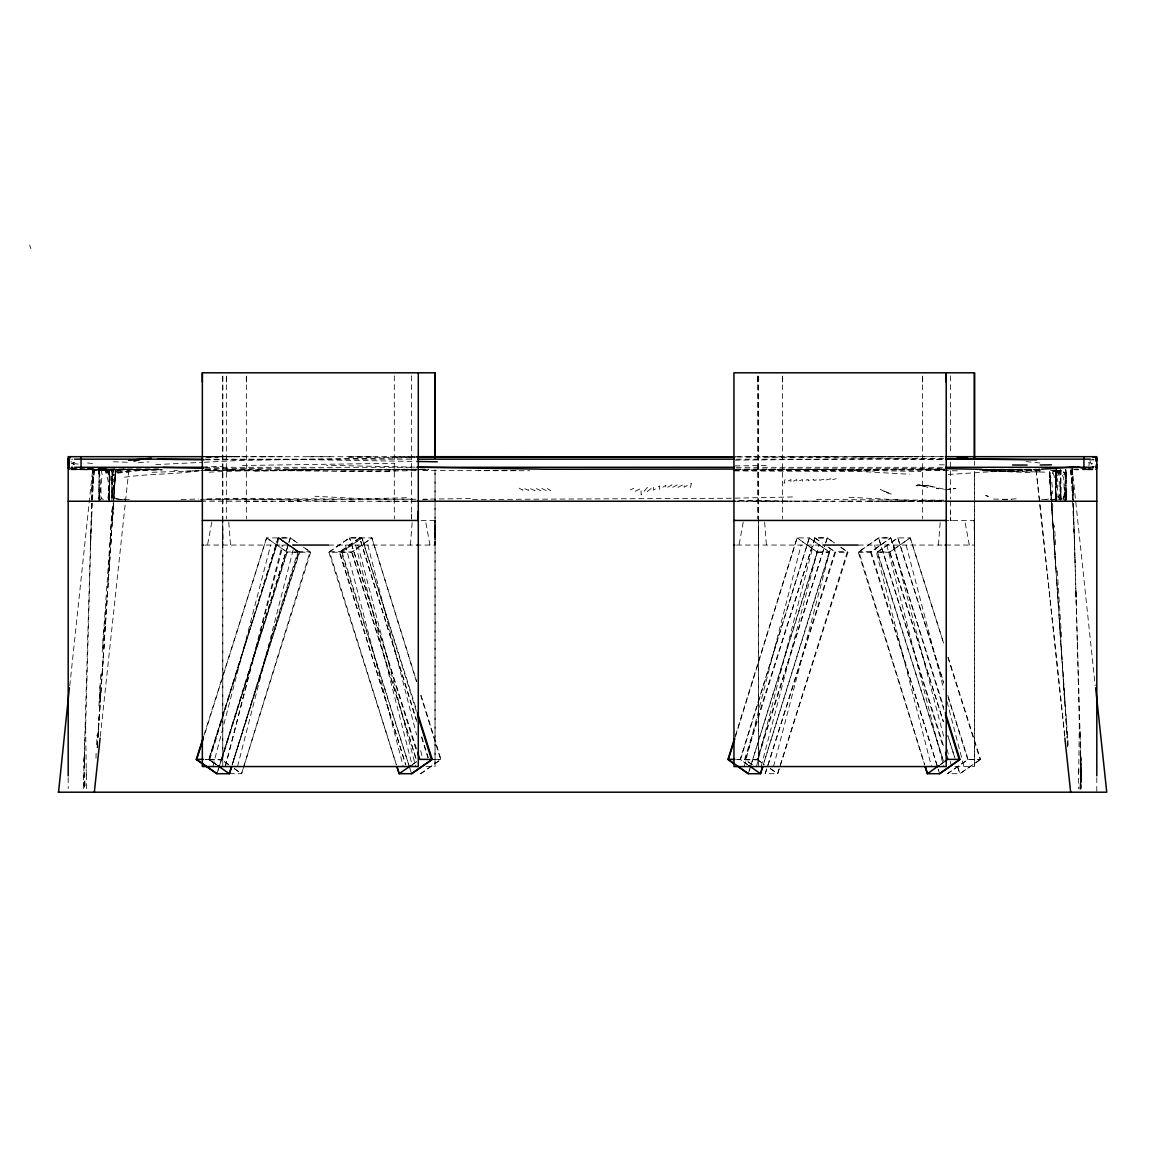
<?xml version="1.0" encoding="UTF-8"?>
<svg xmlns="http://www.w3.org/2000/svg" width="1165" height="1165" viewBox="0 0 1165 1165"><rect width="100%" height="100%" fill="white"/><g stroke="black" fill="none" stroke-linecap="round" stroke-linejoin="round"><path stroke-width="0.75" stroke-dasharray="5 3.75" d="M99.04 493.45L99.04 501.168L99.054 497.266M99.054 485.776L99.389 469.786L111.607 469.786L99.462 468.971M99.578 469.786L102.156 469.801L99.345 469.786L99.054 473.907L99.258 469.786L99.054 473.937L99.069 469.786L110.864 469.786M109.306 497.95L109.321 494.164L109.292 500.003L109.306 485.63M109.306 480.897L109.277 470.791L107.544 469.786M109.233 496.8L109.306 491.892L108.796 501.241C105.695 493.144 117.665 466.714 101.632 469.772L108.957 470.092L109.306 473.019L107.195 469.786L100.03 469.801L104.602 469.815M109.321 472.568L108.199 470.063L99.855 469.786L109.292 471.505L107.195 469.786L93.564 469.844L92.181 485.994M111.869 495.897L111.898 476.558L115.641 473.383L146.106 469.786M222.763 766.555L222.763 523.405M222.763 521.585L222.763 375.873M226.345 382.033L226.345 375.873M246.339 382.033L246.339 375.873M411.449 518.92L411.449 511.231M425.968 766.555L435.04 766.555L435.04 470.776M757.527 382.033L757.527 375.873M758.517 766.555L758.517 523.405M758.517 521.585L758.517 375.873M782.516 382.033L782.516 375.873M922.636 382.033L922.636 375.873M951.98 520.449L950.48 520.449L950.48 511.231M950.189 761.269L951.572 766.555L974.464 766.555L974.464 472.597M1055.694 478.611L1056.102 473.514L1055.694 482.048L1055.941 470.412L1055.679 484.232L1055.927 470.005M1056.189 470.034L1055.679 482.907M1060.82 498.955L1060.82 487.014M85.657 729.465L85.657 725.984M85.511 469.32L123.767 469.728L95.486 469.495L105.156 469.859L109.306 474.65L107.195 469.786L109.292 472.859L109.175 470.31L102.374 469.786L106.146 469.801C109.335 469.146 109.728 475.291 109.16 470.383L107.267 469.786L109.306 476.077M113.762 499.246L115.335 472.116L115.16 475.597M328.574 545.06L435.04 545.06L435.04 520.449L420.026 520.449M858.328 545.06L974.464 545.06L974.464 520.449L947.232 520.449M1065.946 491.965L1065.96 488.892L1065.684 500.804M109.321 470.747L109.306 473.019L108.709 469.801L107.18 469.786L109.277 471.927L108.36 469.801L109.292 471.956L104.136 469.815L108.403 470.034L104.865 469.801L109.321 470.747L101.719 469.801L109.277 471.228L109.292 473.354L109.088 471.082L109.306 474.912M222.806 532.769L222.763 545.06L222.763 520.449M1080.101 734.678L1080.275 756.973M109.306 473.82L109.321 472.32L105.986 472.815L107.763 471.199L99.433 469.786L99.04 470.645L99.316 469.786L102.039 469.844M1055.694 475.699L1055.956 470.427L1055.679 491.863M1065.96 476.776L1065.902 474.17L1065.946 483.096M1055.679 480.009L1055.708 476.674M1065.844 472.495L1065.786 470.485M1065.96 486.082L1065.96 485.208M1065.946 491.703L1065.509 500.804L1065.946 492.271L1065.917 499.246M1065.96 491.31L1065.844 499.8M99.2 500.965L101.515 498.722L99.433 469.786L99.04 479.004M115.306 476.019L115.364 472.335M1055.796 471.315L1056.568 469.786M1065.902 498.969L1065.96 491.397M114.68 482.456L114.738 478.757M758.663 532.755L758.517 545.06L758.517 520.449M1055.752 474.213L1056.189 470.121L1055.708 476.325M1065.917 498.198L1065.946 493.785L1065.902 499.61M96.011 758.342L96.127 751.381M1065.902 496.028L1065.946 492.271M115.917 471.65L120.578 470.296L113.456 471.097L111.898 473.951L111.884 480.242L112.554 475M1055.694 477.169L1055.898 470.238M1055.781 471.548L1055.752 474.068M1078.775 769.526L1078.295 788.705M1065.873 499.552L1065.931 495.926L1065.96 499.829M1078.717 772.934L1079.314 724.528M84.142 761.007L84.361 753.42L84.972 789.215M109.204 497.004L109.306 492.314M84.681 743.707L84.594 766.206M86.647 682.734L86.72 679.544M91.729 503.498L91.263 522.459M91.787 501.474L92.385 480.446M99.098 470.835L99.404 469.786L99.069 472.407L99.04 470.31M1056.262 469.786L1055.738 473.733L1055.971 471.912M1080.756 756.9L1080.028 789.244L1081.353 779.429L1080.669 754.017M84.259 756.799L83.938 767.619M83.807 772.672L84.797 789.113M91.38 518.323L85.627 727.572L86.341 774.856M84.768 740.489L84.856 737.27M90.637 538.696L90.724 535.245M103.758 469.786L108.127 469.946L109.306 473.383L109.306 471.432L106.918 469.786L108.738 470.107L109.292 473.296L108.957 470.092L108.243 469.786L109.292 473.645L109.321 470.966L106.976 469.874M109.16 493.479L109.292 489.14L107.792 499.872M1063.412 496.319L1063.077 499.858M83.327 788.574L91.744 500.571M91.773 499.377L92.632 469.786M103.583 469.815L102.214 469.786L108.025 469.888L109.262 472.233C106.408 468.578 90.535 469.976 107.806 469.786L109.277 471.621L109.277 470.791L108.199 470.063L109.292 473.383L104.34 469.786L82.817 469.612M91.773 499.203L91.889 495.751M92.006 491.499L92.472 479.077L92.283 482.703M1055.694 476.587L1055.767 474.301L1055.723 478.757L1056.306 473.529M1056.64 469.786L1055.723 473.791L1055.869 470.412L1055.723 473.791L1055.898 471.825M1064.519 501.125L1065.888 496.683M1065.815 498.926L1065.902 496.348M105.753 619.518L105.301 626.362M113.34 485.587L111.942 498.038L111.986 490.232L113.005 498.387M96.637 744.697L97.001 735.057M1055.694 478.669L1056.48 473.791L1055.796 475.917M90.52 542.526L92.355 503.062M1080.654 782.589L1080.261 740.634M1081.105 782.749L1081.105 769.497M1055.825 470.835L1055.738 472.946L1055.869 470.442M92.501 499.887L93.637 477.577M1065.931 494.339L1065.087 500.775M93.287 483.504L94.19 469.786M100.088 685.573L99.316 699.422M1056.393 481.873L1056.655 475.072L1056.393 477.286M100.773 674.477L98.923 706.223M1055.694 476.966L1055.825 474.606M115.335 474.854L114.942 481.465M1055.796 474.927L1055.883 470.325L1055.767 472.116M112.306 520.784L112.495 517.537M1064.504 497.499L1063.703 478.072L1060.267 470.442M115.32 475.204L114.403 488.732M115.131 478.495L115.335 475.058M112.335 520.216L113.005 509.891M109.321 495.751L108.986 499.625M97.205 747.464L97.627 740.503M97.802 737.838L100.641 691.864M108.199 581.816L111.563 513.386L113.165 502.916M113.107 509.018L113.413 504.139M113.544 502.042L115.524 469.786M100.365 696.087L100.569 692.898M99.083 719.97L99.316 716.3M102.331 671.186L102.52 668.171M102.768 664.487L103.234 657.351M108.986 571.083L109.19 567.85M109.656 560.831L109.874 557.627M110.194 552.691L110.398 549.662M112.568 517.056L112.787 513.692M97.219 747.843L97.7 740.634M115.714 469.786L97.86 738.304L98.078 734.999M112.641 516.08L112.874 512.44M109.321 496.115L109.088 499.537L109.321 496.465M97.671 741.013L97.248 747.551M97.918 737.46L99.564 712.66M99.753 709.849L113.398 504.518M98.282 731.897L98.501 728.591M99.054 720.247L99.535 713.184M100.438 699.451L100.86 693.219M101.661 676.967L101.879 673.778M106 613.256L106.219 610.081M109.146 567.239L109.379 563.802M110.733 544.099L111.199 537.254M113.515 502.814L112.757 514.173L113.122 507.853M114.447 488.834L113.515 499.377M114.636 485.849L114.84 482.863M103.19 658.036L103.394 655.079M103.831 648.483L104.034 645.512M107.515 592.242L102.476 647.492M938.466 545.06L940.199 522.211M102.185 652.225L112.597 504.605M113.267 506.367L113.442 503.877M410.415 545.06L412.162 522.211M92.37 480.796L93.651 469.786M1051.849 482.164L1052.694 493.771M114.199 491.79L113.34 501.372M1055.796 473.369L1055.883 471.432M1065.669 500.513L1065.888 498.183M1055.694 490.217L1055.854 499.916M1055.723 472.597L1055.941 470.427M1059.131 486.46L1059.451 478.902M1061.694 499.435L1061.839 498.096M1055.738 472.772L1055.956 470.762M69.798 685.69L92.821 468.141M100.336 736.309L128.907 469.451L123.534 468.84M1056.786 499.96L1056.539 493.844L1058.315 497.499L1056.932 482.747M92.516 485.062L92.093 488.776L94.467 470.136L93.579 469.859L100.51 469.786L99.782 469.786M108.563 499.392L108.389 481.99L105.418 470.616M1059.072 475.524L1059.742 470.442M1080.086 789.215L1081.295 776.021M1088.867 466L1089.421 462.316L1086.188 463.859M112.583 492.373L115.044 479.834L111.185 469.786M1055.796 471.985L1056.378 470.762M743.212 522.211L739.032 545.06M1050 480.592L1050.218 472.276L1049.607 474.621M211.782 522.211L207.516 545.06M112.626 490.756L111.884 496.508L112.714 499.057M112.379 484.727L111.913 478.99L113.456 471.097L112.932 472.932M1065.058 494.615L1065.058 473.878L1061.635 470.194L1056.364 475.815L1057.937 481.757M690.394 487.494L691.369 483.388L684.161 487.174L684.277 484.145L678.059 487.32L678.03 484.436L671.957 487.742L671.928 484.786L665.841 488.441L665.827 485.324L659.696 489.271L659.696 485.951L653.55 490.159L653.565 486.621L647.405 491.426L647.39 487.407L641.158 494.892L640.954 488.499L634.881 491.441L633.673 488.31L630.28 489.912M1063.776 499.173L1064.65 487.014M99.04 470.82L99.36 469.786M225.311 766.555L282.192 545.06M237.529 766.555L293.959 546.822M744.246 766.555L801.127 545.06M756.449 766.555L813.33 545.06M212.831 766.555L270.688 545.06M225.253 766.555L283.11 545.06M761.124 766.555L818.98 545.06M773.545 766.555L830.936 546.822M785.094 479.499L784.016 483.271L790.948 479.543L790.846 482.368L796.787 479.587L796.758 481.8L802.554 479.572L802.496 481.291L808.248 479.412L808.175 480.868L813.913 479.252L813.854 480.533L819.592 479.092L819.534 480.257L825.257 478.932L825.199 480.155L830.922 478.786L830.572 480.373L836.135 478.626M1055.708 493.712L1057.106 499.931L1055.708 493.581L1055.883 497.382L1055.694 486.591M216.705 764.793L209.656 759.857L278.129 537.939L290.318 537.939L297.599 543.021M228.893 764.793L221.845 759.857L290.318 537.939L266.581 537.91L204.268 735.377M216.311 764.502L209.074 759.376L278.158 537.88L297.876 551.759L232.068 765.012L299.638 552.239L279.003 537.88L208.724 759.376L205.171 759.376M229.403 773.677L241.592 773.677L310.065 551.759L304.429 547.812M735.29 737.11L797.078 537.91L809.296 537.88L829.276 551.992L763.192 765.041L829.582 552.239L809.296 537.88L740.197 759.376L747.449 764.502M747.639 764.648L740.503 759.624L809.267 537.91M749.386 770.24L817.087 551.992L797.078 537.91L735.566 735.144M228.515 764.502L221.277 759.376L290.362 537.88L297.366 542.875M303.395 547.113L310.647 552.239L241.548 773.72L234.311 768.594M748.294 773.72L817.379 552.239L797.093 537.88M752.357 764.793L745.192 759.857L814.845 537.939L827.252 537.939L834.664 543.021M745.192 759.857L757.585 759.857L825.068 544.871M825.621 543.138L827.252 537.939L834.417 542.875M770.269 768.594L777.638 773.72L847.931 552.239L835.509 552.239L765.23 773.72L777.667 773.677L847.334 551.759L834.941 551.759L765.274 773.677L762.405 771.696M205.477 759.624L209.016 759.624L278.974 537.91L299.332 551.992L232.097 765.041L298.444 552.239L278.158 537.88M218.059 770.24L286.925 551.992L299.332 551.992M203.992 735.144L266.596 537.88L287.231 552.239L310.647 552.239M216.938 773.72L287.231 552.239M751.964 764.502L744.595 759.376L814.874 537.88L827.296 537.88L824.543 546.545M744.595 759.376L757.002 759.376L823.99 548.264M1050.393 499.479L1059.669 499.45L1060.747 472.772L1057.616 470.281L1060.747 472.772M72.099 466.146L71.764 468.461M1050.743 490.742L1049.956 479.834L1053.815 469.786M1056.67 471.767L1055.927 473.441L1059.058 470.136L1056.699 471.709M1051.762 500.732L1058.606 496.974L1060.791 492.533L1060.47 483.184M1064.825 499.508L1065.349 498.562M1091.401 464.253L1092.508 463.364M1060.718 470.121L1060.121 471.068M1058.33 471.082L1058.446 473.543L1054.689 470.019L1058.33 471.082L1059.393 470.194L1058.271 471.01L1054.136 470.5M416.502 681.671L371.897 537.91L349.529 537.88L329.491 551.759L396.42 765.012L328.894 552.239L351.612 552.239L371.883 537.88L416.691 681.51M421.002 695.345L440.982 759.376L420.696 773.72L417.187 773.706M943.81 709.572L890.846 537.939L878.658 537.939L858.911 551.759L924.719 765.012L858.343 552.239L878.614 537.88L890.817 537.88L943.723 707.461M858.343 552.239L870.532 552.239L890.817 537.88L871.114 551.759L858.911 551.759M940.461 764.502L943.359 762.449M416.662 721.514L359.708 537.91L339.408 552.239L405.799 765.07L339.699 551.992L359.708 537.91L416.356 719.577M339.699 551.992L351.903 551.992L371.897 537.91M420.667 773.706L440.676 759.624L420.798 695.534M940.082 764.793L947.145 759.857M328.894 552.239L349.529 537.88L361.966 537.939L416.298 709.194M416.386 711.305L361.966 537.939L341.301 552.239L410.488 770.269M412.439 764.502L416.866 761.415M877.187 552.239L897.822 537.88L910.244 537.91L943.723 643.444L910.244 537.91L889.885 551.992L877.493 551.992L943.621 761.575L877.187 552.239L889.594 552.239L910.229 537.88M947.465 773.72L968.1 759.376L980.508 759.376L948.121 657.278M947.961 657.424L980.202 759.624L967.809 759.624L947.451 773.706L959.873 773.72L980.508 759.376M1092.61 467.092L1093.833 466.233L1088.736 467.631M877.493 551.992L897.836 537.91L943.388 681.51M980.202 759.624L959.858 773.706L957.12 765.041L959.873 773.72M329.491 551.759L341.884 551.759L361.966 537.939M412.06 764.793L419.225 759.857M1094.226 466.277L1091.663 467.806L1093.615 467.966M1085.431 469.364L1093.586 468.898M1056.364 475.815L1058.548 474.752M1063.674 474.475L1065.058 473.878M117.621 470.878L120.097 469.888L151.916 469.786M116.442 472.742L130.655 470.573L161.964 469.99M106.248 471.184L109.175 470.31L109.248 471.665L107.85 469.786L94.467 470.136M124.553 477.242C150.096 473.383 176.439 474.81 202.026 470.15M1045.573 499.581L1048.587 499.057M121.044 499.698L111.869 497.368L121.044 499.698L126.33 498.809M1089.654 460.204L1093.964 459.622L1091.066 463.67L1090.12 461.369M944.611 489.722L955.883 488.543L948.863 489.213L950.305 489.052M1064.664 736.309L1036.093 469.451L1039.675 469.044M1036.384 472.131L1039.966 471.723M209.161 472.175C270.178 468.927 331.341 472.087 392.416 471.621M155.804 464.602L202.55 462.345M948.237 474.519L990.964 471.723L1040.432 470.587M138.446 462.651L148.989 461.908M158.746 468.854L100.525 468.913M173.978 470.573L177.473 470.369M205.797 470.675L246.558 469.786M200.759 470.602L428.822 469.641M205.579 469.976L216.341 469.786M205.623 469.976L216.253 469.786M181.128 499.508L198.793 499.028M1002.424 499.465L1017.526 498.809M406.469 497.717L364.252 498.853L315.001 496.261M1041.743 499.523L1049.17 499.188M192.327 470.908L199.069 470.616M152.134 472.276L199.026 470.835M321.074 469.786L253.271 471.184M204.326 462.272L242.655 460.306L415.221 457.612M202.564 467.092L222.049 466.364M72.172 463.16L74.312 464.587L71.56 463.189L78.23 464.121M792.52 496.96L734.664 498.154M71.385 468.315L88.613 469.597L83.21 469.48M1088.125 469.175L1092.828 469.044L1086.29 469.306M185.483 471.155L192.254 470.995M100.714 469.786L109.175 470.31L109.292 473.456L106.146 469.801L109.306 475.262L109.277 471.388L108.025 469.888L105.797 469.801L109.292 471.825L108.199 470.063M260.072 469.786L226.156 470.136M1087.062 469.32L1090.323 469.262L1087.527 469.291M731.314 498.241L469.757 499.508M242.509 465.476L394.935 463.277M470.442 498.591L422.866 499.188M1087.877 469.233L1092.275 469.16M93.564 469.844L97.642 469.786M1073.635 469.495L1077.902 469.437M96.637 469.655L89.239 469.568L109.641 469.67L87.462 469.437M415.992 470.66L388.862 471.024M1075.382 469.262L1078.353 469.218M735.13 460.131L878.483 458.762L942.776 459.418M420.303 469.16L428.749 469.058M735.028 465.898L768.885 465.49M341.462 471.068L395.678 470.951M1086.188 469.335L1091.998 469.262M200.846 499.887L416.08 499.217L266.843 498.737L200.73 499.668M416.924 469.204L285.542 469.757M422.779 470.587L529.638 470.747M735.858 469.044L944.48 468.65M982.445 469.786L1037.476 470.849M102.214 469.786L104.282 469.786L101.384 469.786M98.078 468.927L108.957 469.451L98.574 468.913M100.758 469.801L104.559 469.786L99.083 469.786L99.04 501.241M856.071 469.48L944.465 468.971M416.997 501.154L395.736 501.241M127.247 462.228L112.466 461.719M99.229 469.641L103.612 469.626M516.066 470.369L478.728 470.34M1074.276 469.189L1077.596 469.189M203.394 456.738L239.742 456.709L203.54 456.724M308.405 456.753L330.117 456.724M395.285 456.767L417.216 456.738L203.001 456.68M206.176 457.408L218.19 457.379M746.139 456.753L768.041 456.724M205.754 459.825L304.4 459.622L415.148 461.442M789.477 469.597L832.829 469.568M982.095 469.306L1039.879 469.233M768.784 469.728L877.143 469.757M898.055 469.772L918.879 469.743M944.072 469.772L939.121 469.728M1040.534 469.728L995.347 469.772M244.577 501.241L272.741 501.241M378.319 501.227L392.387 501.198M814.553 501.227L834.591 501.227M841.276 501.241L847.945 501.227M944.043 501.11L921.049 501.139M927.588 501.241L943.898 501.314M934.184 501.241L940.781 501.227M265.664 456.724L204.516 456.709M349.165 456.724L371.402 456.709M791.778 456.724L944.087 456.738M854.629 456.738L918.268 456.738L880.9 456.724M736.076 456.738L944.145 456.68M261.062 456.724L282.847 456.724M737.62 456.928L944.262 458.733M769.162 456.84L791.195 456.811M348.597 457.248L415.162 457.248M71.604 459.17L73.016 459.17M204.822 459.17L414.143 459.17M736.295 459.17L943.796 459.17M1091.984 459.17L1093.396 459.17M71.604 467.296L73.016 467.296M204.822 467.296L414.143 467.296M736.295 467.296L943.796 467.296M1091.984 467.296L1093.396 467.296M205.521 468.272L370.79 469.553M392.969 469.553L415.148 469.539M82.628 469.597L88.613 469.597M226.141 469.786L232.942 469.786M735.727 469.568L854.251 469.655M944.218 469.728L918.268 469.743M1015.021 469.815L1022.215 469.815M1025.142 469.786L1040.112 469.815M70.992 469.786L78.696 469.786M82.875 469.786L162.314 469.757M204.559 469.786L430.395 469.772M733.12 469.786L945.427 469.786M980.362 469.786L1040.33 469.786M1074.844 469.786L1078.484 469.786M1087.498 469.786L1093.731 469.786M982.517 469.757L995.056 469.743L979.081 469.772L1015.123 469.815L1008.002 469.815M1015.298 469.743L1030.443 469.743M1039.792 469.786L1030.865 469.786M734.037 470.631L861.226 470.296L920.962 471.49M957.266 470.849L901.04 469.786M329.083 501.241L336.117 501.241C291.512 500.819 247.024 497.542 202.317 499.013M350.184 501.241L357.218 501.241M200.817 501.241L417.303 501.241M734.067 501.241L947.378 501.241M279.775 501.241L300.919 501.241M348.233 501.227L355.019 501.227M737.43 501.168L794.486 501.125M753.071 501.241L772.963 501.227M794.472 501.212L807.855 501.227M847.96 501.183L861.299 501.168M867.94 501.168L874.595 501.168M881.235 501.168L887.876 501.154M887.876 501.241L914.379 501.139M434.909 532.769L435.04 545.06L435.04 520.449M205.025 545.06L294.41 545.06M736.571 545.06L822.14 545.06M297.876 551.759L310.065 551.759M817.087 551.992L829.276 551.992M817.379 552.239L829.582 552.239M209.074 759.376L221.277 759.376M434.006 759.376L440.982 759.376M736.717 759.376L740.197 759.376M430.22 759.624L440.676 759.624M737.008 759.624L740.503 759.624M209.656 759.857L221.845 759.857M814.204 456.724L836.033 456.753M858.634 456.738L879.706 456.767M987.512 469.786L1008.089 469.946M897.108 469.743L811.029 469.626M994.298 469.801L1001.114 469.815M406.498 469.801L413.531 469.801M103.481 469.786L109.262 471.388L109.321 476.703M137.936 469.67L150.358 469.713L92.749 469.582L101.486 469.67M282.906 469.684L304.808 469.713M161.935 469.699L100.7 469.073L108.374 469.451M939.427 501.314L885.4 501.241M787.788 501.11L737.43 500.295M881.221 501.241L867.925 501.241M87.652 469.626L94.321 469.641M105.505 469.786L109.306 471.199L106.918 469.786L108.491 469.801L109.262 471.912L108.025 469.888L109.088 470.5L107.18 469.786L109.277 471.927M814.553 501.183L801.185 501.125M897.399 501.241L903.487 501.256M734.751 470.893L862.027 471.563L909.734 474.257M127.699 469.67L118.582 469.612L129.854 469.713L117.913 469.626L128.267 469.684M102.302 469.597L76.613 468.883M111.825 469.612L81.128 469.131M422.866 499.45L427.963 499.494M117.723 469.582L98.85 468.752M854.557 470.194L834.562 469.786M944.101 500.207L814.539 499.537M107.151 469.408L116.209 469.539M80.196 469.277L93.972 469.539L83.603 469.204M415.148 467.165L326.477 465.316M81.302 469.568L71.327 468.767M854.571 470.645L874.536 471.097M81.069 469.553L70.745 469.058M993.599 499.057L1011.846 499.508M939.325 464.762L944.305 464.879M102.272 469.524L85.962 468.505L95.894 469.466M1026.176 461.617L1041.073 463.073M90.084 469.073L104.253 469.582L103.015 469.524M104.136 469.815L106.699 469.917L105.156 469.859L109.277 472.175L108.709 469.801M75.419 469.16L79.089 469.364M129.33 499.567L122.98 499.217M100.117 468.985L107.85 469.422M849.008 497.266L909.574 500.426L945.66 501.008M116.107 499.115L120.927 499.421M1030.137 472.626L982.459 470.704L1044.641 472.131M98.341 468.883L101.661 469.146M109.175 470.31L107.821 470.179L109.204 470.689L109.262 489.591M87.535 462.986L93.2 463.597M99.972 468.927L128.616 472.131M943.621 489.125L927.311 485.456L938.801 488.79L933.034 487.421M106.86 469.786L108.957 470.092M69.798 468.534L76.38 469.553M71.531 468.33L76.016 469.233M1056.524 471.985L1060.82 472.975L1053.655 470.529M886.521 492.693L891.764 494.237L880.551 489.46L886.39 492.606M101.515 498.722L103.569 499.334M1058.257 499.028L1059.669 499.45M71.72 467.908L74.706 468.825M1050.262 470.019L1055.65 471.912L1052.679 470.558M109.277 470.791L107.428 470.034L109.204 470.689L108.52 470.209L109.219 471.84L109.015 470.354L109.248 471.65L108.112 469.786L109.277 471.607M105.797 469.801L109.277 471.388L107.85 469.786L109.292 471.505L107.69 469.786M71.007 461.69L71.764 462.112M71.691 467.18L74.123 468.534M519.211 488.164L522.823 490.217L522.837 487.873L528.721 490.436L528.721 487.902L534.983 490.64L534.997 488.033L541.259 490.887L541.274 488.193L547.142 491.018L547.157 488.441L550.754 490.756M841.596 547.812L847.334 551.759M814.845 537.939L822.024 542.875M829.189 547.812L834.941 551.759M757.585 759.857L764.764 764.793M770.502 768.74L777.667 773.677M266.581 537.91L286.925 551.992M209.016 759.624L216.282 764.648M840.562 547.113L847.931 552.239M814.874 537.88L822.242 543.021M828.14 547.113L835.509 552.239M757.002 759.376L764.371 764.502M208.724 759.376L216.093 764.502M107.981 469.786L109.059 470.543M234.529 768.74L241.592 773.677M1054.689 470.019L1058.446 473.543M108.243 469.786L109.306 472.961L109.088 471.082M1058.606 496.974L1060.077 499.29M109.175 471.781L108.418 469.801L109.262 472.437M109.146 471.33L108.432 469.786L109.262 472.655L109.19 470.922M1056.873 500.309L1055.694 494.717L1056.903 500.382M83.501 782.341L84.812 788.894M947.786 695.345L968.1 759.376M889.594 552.239L943.402 721.819L889.885 551.992M954.383 756.42L947.8 735.654L954.936 758.109M416.517 748.993L349.529 537.88L416.517 751.192M897.836 537.91L943.752 683.404M948.121 697.267L967.809 759.624M341.884 551.759L411.551 773.677M943.388 745.527L878.614 537.88L943.402 747.726M870.532 552.239L938.553 770.269M421.759 736.877L428.239 757.643M351.612 552.239L416.371 759.886L351.903 551.992M421.497 737.11L427.948 757.891M871.114 551.759L939.587 773.677M1053.116 472.844L1056.772 484.873L1056.815 489.751M906.122 545.06L943.825 689.374M947.029 701.607L963.994 766.555M893.701 545.06L943.767 736.659M947.072 749.328L948.325 754.163M357.83 545.06L415.701 766.555M345.423 545.06L403.279 766.555M886.783 545.06L943.665 766.555M874.58 545.06L931.461 766.555M367.849 545.06L416.604 734.911M420.667 750.726L422.021 755.998M355.645 545.06L412.526 766.555M1065.291 469.786L1065.698 471.432L1065.436 470.048M1056.422 501.212L1055.694 494.63M101.137 469.786L102.127 474.563L99.622 501.168L99.171 497.819L99.622 501.241L99.04 489.518M1052.286 503.236L1052.942 506.44M969.295 545.06L964.737 520.449M429.958 545.06L425.473 520.449M1061.49 652.939L1068.218 745.149M1071.421 469.859L1072.863 487.276M1056.029 501.241L1055.679 488.077L1055.956 501.241L1055.708 494.892L1055.941 497.732M1055.694 493.246L1056.072 499.931M1055.708 497.324L1056.145 501.241M112.277 492.882L111.884 483.533M1070.533 470.136L1073.023 493.64M1071.538 469.786L1072.849 487.028M1036.093 469.451L1064.897 736.149M1072.091 467.238L1095.202 685.69M1072.368 476.849L1072.601 480.373M1051.573 500.047L1050.976 493.785M109.073 470.675L109.277 473.005M1055.679 565.768L1055.883 568.971M1060.82 643.269L1061.038 646.459M1061.533 636.978L1057.223 570.166M764.648 522.211L766.41 545.06M1055.65 544.696L1054.412 525.619M228.791 522.211L230.51 545.06M1053.684 535.216L1054.34 544.754M1065.931 478.101L1065.96 498.431L1065.946 497.004M1049.956 479.834L1055.781 567.02M1054.543 547.943L1055.577 563.845M1070.81 469.786L1071.698 483.286M1051.558 503.207L1053.48 532.026M1052.243 514.318L1052.461 517.304M1050.495 487.756L1050.131 482.397M1052.111 512.221L1052.315 515.221M1055.009 555.953L1055.257 559.389M1055.723 566.554L1055.927 569.525M1071.349 477.373L1072.528 500.746M1050.874 493.581L1049.592 472.815M1051.704 506.193L1064.679 696.83M1056.786 582.602L1057.019 585.951M1057.427 592.155L1057.864 598.679M1058.053 601.708L1058.286 605.043M1059.16 617.916L1059.378 621.091M1060.004 630.644L1059.582 624.28M1060.121 632.682L1060.398 636.891M1061.053 646.56L1061.271 649.75M1063.339 681.146L1063.762 687.525M1063.776 687.7L1063.98 690.714M1064.621 700.282L1064.198 694.063M1066.907 734.809L1066.485 728.387M1049.403 471.592L1051.281 499.77M1051.325 500.571L1067.14 738.246M1067.373 741.595L1067.766 747.828M1050.422 486.766L1050.626 489.912M1051.048 496.144L1050.83 492.853L1051.048 496.363M1064.14 693.117L1064.359 696.321M1064.431 692.971L1067.213 737.94M1067.417 741.158L1067.81 747.566M1049.636 472.48L1051.893 509.018M1051.631 504.649L1051.82 508.013M1049.68 475.218L1049.592 472.131M1074.552 546.574L1074.713 549.764L1074.261 537.138M1072.601 502.261L1074.421 540.283M1072.572 480.14L1072.747 483.839M1065.902 473.165L1065.931 474.446L1065.829 471.985L1065.96 478.378M84.71 782.385L84.841 785.749M1074.378 539.424L1074.494 542.628M1065.917 474.461L1065.553 469.786L1065.859 470.864M1073.009 491.892L1072.557 485.528L1073.111 495.562M1055.708 494.892L1055.796 497.746M109.204 471.039L109.292 473.456M1074.101 529.565L1074.188 532.565M1072.965 490.45L1072.717 482.616L1072.965 490.64M1073.344 503.833L1073.446 506.95M1073.009 492.504L1073.111 495.678M1079.984 731.008L1080.086 734.212M113.806 485.077L113.893 488.179M1072.368 469.786L1081.673 788.574M1080.377 744.246L1080.479 747.449M1081.062 772.861L1081.164 776.094M1074.319 536.963L1074.407 540.152M1074.975 559.317L1075.077 562.549M1075.965 593.087L1073.271 503.44M1075.994 593.975L1076.081 597.164M1076.183 600.47L1076.256 603.557M1077.392 641.988L1077.479 645.075M1079.533 715.47L1079.62 718.63M1080.829 759.886L1081.004 766.279M1080.829 760.294L1080.741 757.09L1080.8 760.439M1080.931 763.352L1081.018 766.483M1074.8 552.938L1074.887 556.127M1075.892 590.67L1078.368 683.418M1056.597 484.669L1056.684 487.844M86.705 788.661L86.225 769.453M1078.28 679.501L1079.373 728.227M1075.965 593.233L1076.038 596.291M1072.95 490.29L1073.183 500.222M1080.741 756.726L1080.814 760.148M974.421 532.755L974.158 520.449L974.464 545.06L974.348 520.449M434.996 532.755L434.865 520.449M1065.917 474.825L1065.96 477.228M1065.902 475.888L1065.946 478.218M1055.679 490.028L1055.738 497.863L1055.694 493.246M113.529 478.975L113.573 482.062M1060.791 492.533L1060.82 495.97M109.292 482.383L109.321 486.111L109.321 482.849M1065.946 483.344L1065.96 486.373M111.913 478.276L111.927 480.985M99.054 489.373L99.054 493.261M111.913 475.742L111.913 478.99M99.04 484.596L99.04 491.048M1096.804 777.696L1096.804 792.2M1065.96 469.786L1065.96 501.241M1060.82 469.786L1060.82 499.494M1060.762 469.786L1060.762 501.241M1055.679 469.786L1055.679 501.241M974.464 461.034L974.464 465.345M974.464 471.243L974.464 766.555M950.48 375.873L950.48 454.321M950.48 462.01L950.48 498.926M950.48 500.979L950.48 520.449M922.636 376.047L922.636 518.92M782.516 376.047L782.516 518.92M758.517 376.047L758.517 518.92M758.517 519.779L758.517 764.735M757.527 376.047L757.527 518.92M435.04 469.699L435.04 766.555M411.449 375.873L411.449 518.833M394.309 375.873L394.309 518.92M246.339 376.047L246.339 518.92M226.345 376.047L226.345 518.92M222.763 376.047L222.763 518.92M222.763 519.779L222.763 764.735M111.913 469.786L111.913 501.241M109.321 469.786L109.321 501.241M68.196 777.696L68.196 788.574M29.649 245.087A488.645 2.155 71 0 1 30.887 248.684M90.433 545.409A352.849 351.087 52.5 0 1 90.812 535.711M84.23 757.731L84.215 761.226L84.23 757.731M1049.825 472.699L1049.811 477.446L1049.825 472.699M1080.552 785.967L1080.203 789.127L1080.625 785.982M1065.873 496.042L1065.596 497.644L1065.873 496.042M71.458 463.437L74.444 462.665L71.458 463.437M928.039 485.528L916.025 485.718L928.039 485.528M922.36 485.616L916.578 484.291L927.777 487.261L922.36 485.616M985.372 495.358L988.255 496.436L985.372 495.358M1065.422 474.344L1063.616 471.912L1065.422 474.344M1065.917 475.262L1065.829 473.034L1065.917 475.262M1065.917 474.504L1065.873 473.252L1065.917 474.504M1073.475 508.348L1073.387 505.188L1073.475 508.348"/><path stroke-width="1.5" d="M202.346 382.033L202.346 372.8L435.04 372.8L435.04 458.078L435.04 372.8M418.191 520.449L418.293 511.231M946.228 382.033L946.228 372.8L946.228 766.555L733.95 766.555L733.95 372.8L974.464 372.8L974.464 458.078L974.464 372.8M68.284 464.049L68.371 460.044L69.638 459.025M1096.716 464.34L1096.192 465.243M58.541 792.2L69.39 687.772M94.336 792.2L100.132 738.1M734.751 738.843L728.3 759.624L734.023 763.643M748.891 765.521L760.483 773.72L762.653 766.803L760.497 773.706L748.294 773.72L728.009 759.376L734.474 738.61M203.176 738.843L196.608 759.624L216.967 773.706M217.564 765.521L229.345 773.72L231.544 766.803L229.374 773.706L216.938 773.72L196.303 759.376L203.453 736.877M1095.857 461.122L1096.338 458.18L1096.775 460.99M69.303 462.126L68.327 465.418L69.58 467.587M69.23 458.296L69.682 457.743M69.143 459.884L68.284 462.986M939.019 765.521L927.427 773.72L925.272 766.803L927.398 773.677L939.631 773.72L959.916 759.376L945.339 712.645M944.815 761.415L947.713 759.376L959.916 759.376M939.587 773.677L959.334 759.857M410.968 765.521L399.173 773.72L396.974 766.803L399.144 773.677L411.594 773.72L432.215 759.376L417.39 712.645M411.551 773.677L431.632 759.857M134.033 461.224L140.921 459.214L151.217 458.209M1094.911 457.233L1092.683 456.738M128.587 460.379L140.921 459.214M1076.038 466.947L1041.51 469.189M1040.258 465.024L1051.442 464.806M570.85 456.942L531.91 457.262M734.183 469.058L548.031 469.262L416.852 467.194M1082.649 469.16L1086.028 469.146L1077.683 466.859M204.021 459.825L157.697 459.243M982.095 469.306L946.155 468.679M203.001 456.68L68.196 456.68L68.196 775.875M417.128 456.68L735.231 456.84M945.616 456.68L1096.804 456.68L1096.804 775.875M592.213 457.059L614.246 457.029M734.256 456.928L658.269 456.971M416.881 457.248L725.052 456.84M68.167 459.17L69.449 459.17M74.618 459.17L203.001 459.17M417.784 459.17L734.474 459.17M945.616 459.17L1090.382 459.17M1095.551 459.17L1096.833 459.17M68.167 467.296L69.449 467.296M74.618 467.296L203.001 467.296M417.784 467.296L734.474 467.296M945.616 467.296L1090.382 467.296M1095.551 467.296L1096.833 467.296M203.744 468.272L163.173 467.485M68.196 501.241L202.681 501.241M417.128 501.241L735.159 501.241M945.965 501.241L1096.804 501.241M734.067 520.449L946.228 520.449M202.346 520.449L418.293 520.449M202.346 545.06L203.54 545.06M292.866 545.06L328.428 545.06M417.143 545.06L418.293 545.06M733.95 545.06L734.765 545.06M822.927 545.06L857.877 545.06M945.092 545.06L946.228 545.06M196.303 759.376L203.394 759.376M432.215 759.376L419.808 759.376L417.609 752.444M728.009 759.376L734.969 759.376M58.25 792.2L1106.75 792.2L1095.61 687.772M1012.531 465.01L1027.108 465.083M957.164 457.175L967.46 457.277M945.951 458.748L1036.661 459.898M416.852 461.471L437.326 461.791M1096.003 467.485L1096.702 465.053M69.172 464.165L69.259 465.825M1069.47 467.325L1072.732 468.068M736.877 765.653L748.309 773.706M417.478 714.786L431.079 758.124M945.558 752.444L947.713 759.376M945.427 714.786L958.795 758.124M1064.868 738.1L1070.664 792.2M1083.945 456.724L1083.945 469.655M418.293 372.8L418.293 766.555L202.346 766.555L202.346 372.8M81.055 456.724L81.055 469.655M1096.818 467.296A2.461 2.461 0 0 1 1095.741 469.335M1094.357 456.709A2.461 2.461 0 0 1 1096.818 459.17M69.259 469.335A2.461 2.461 0 0 1 68.182 467.296M68.182 459.17A2.461 2.461 0 0 1 70.643 456.709"/></g></svg>
